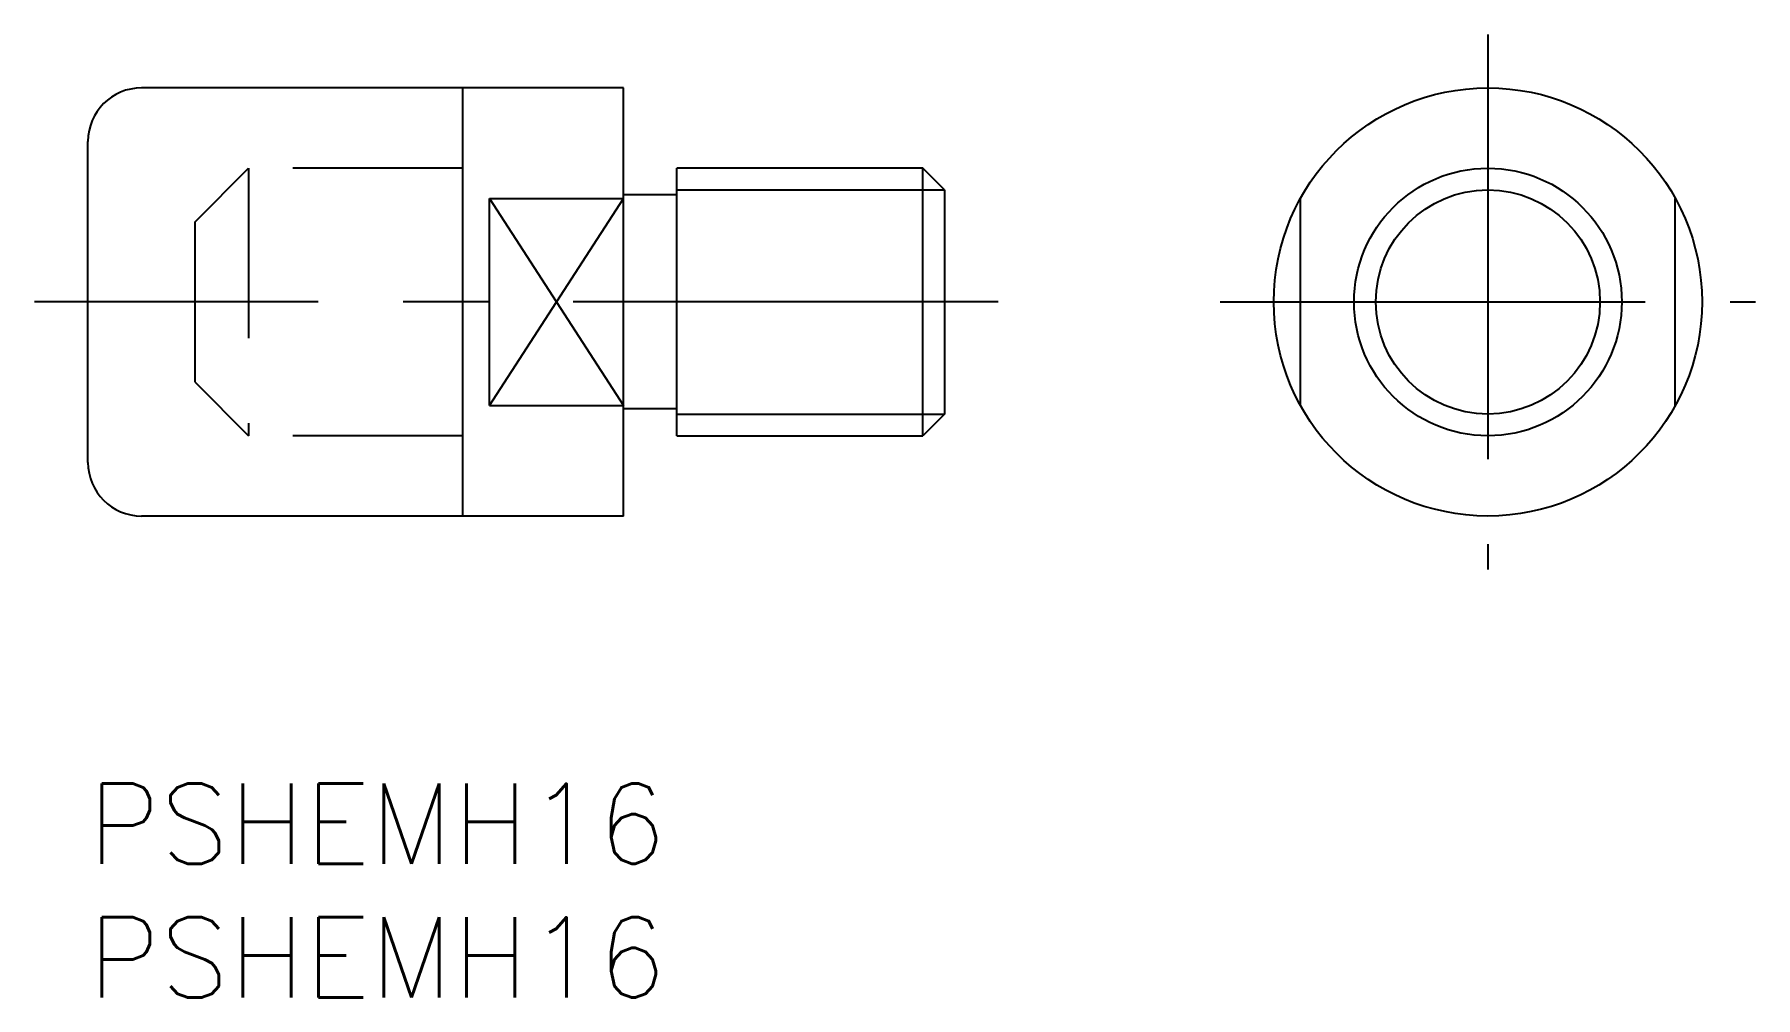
# Model space of a CAD drawing. Extents: x -2 to 62.3, y -8 to 28.
import ezdxf

# ---------------------------------------------------------------- set-up
doc = ezdxf.new("R2010")
doc.units = 0
doc.header["$LTSCALE"] = 0.5
doc.linetypes.add('CENTER', pattern=[50.8, 31.75, -6.35, 6.35, -6.35])
doc.linetypes.add('DASHED', pattern=[19.05, 12.7, -6.35])
for name, color, linetype in [('MSM_CENTER', 1, 'CENTER'), ('MSM_CONTINUOUS', 7, 'CONTINUOUS'), ('MSM_DASHED', 4, 'DASHED'), ('MSM_NARROW', 5, 'CONTINUOUS'), ('MSM_PART_NUMBER', 7, 'CONTINUOUS')]:
    doc.layers.add(name, color=color, linetype=linetype)
doc.styles.get("Standard").update_dxf_attribs({"font": 'txt.shx', "height": 3, "bigfont": 'bigfont.shx'})

# ---------------------------------------------------------------- blocks, each defined once
blk = doc.blocks.new('*U3')
at = {"layer": 'MSM_PART_NUMBER'}
blk.add_text('PSHEMH16', height=3, dxfattribs=at).set_placement((0, -3))
blk = doc.blocks.new('*U4')
at = {"layer": 'MSM_PART_NUMBER'}
blk.add_text('PSHEMH16', height=3, dxfattribs=at).set_placement((0, -8))

msp = doc.modelspace()

# ---------------------------------------------------------------- linework, layer by layer
at = {"layer": 'MSM_CENTER'}
for p, q in [((52.295, 28), (52.295, 8)), ((34, 18), (-2, 18)), ((42.295, 18), (62.295, 18))]:
    msp.add_line(p, q, dxfattribs=at)
at = {"layer": 'MSM_CONTINUOUS'}
for p, q in [((20, 26), (2, 26)), ((14, 10), (14, 26)), ((20, 10), (20, 26)), ((0, 12), (0, 24)), ((22, 13), (22, 23)), ((31.188, 23), (22, 23)), ((32, 22.188), (31.188, 23)), ((31.188, 13), (31.188, 23)), ((15, 14.127), (15, 21.873)), ((15, 21.873), (20, 21.873)), ((22, 22), (20, 22)), ((32, 22.188), (32, 13.812)), ((45.295, 14.127), (45.295, 21.873)), ((59.295, 14.127), (59.295, 21.873)), ((15, 14.127), (20, 14.127)), ((22, 14), (20, 14)), ((32, 13.812), (31.188, 13)), ((22, 13), (31.188, 13)), ((20, 10), (2, 10))]:
    msp.add_line(p, q, dxfattribs=at)
for radius in [8, 5]:
    msp.add_circle((52.295, 18), radius, dxfattribs=at)
for centre, start, end in [((2, 24), 90, 180), ((2, 12), 180, 270)]:
    msp.add_arc(centre, 2, start, end, dxfattribs=at)
at = {"layer": 'MSM_DASHED'}
for p, q in [((4, 21), (6, 23)), ((6, 23), (6, 13)), ((14, 23), (6, 23)), ((4, 15), (4, 21)), ((4, 15), (6, 13)), ((14, 13), (6, 13))]:
    msp.add_line(p, q, dxfattribs=at)
at = {"layer": 'MSM_NARROW'}
for p, q in [((15, 21.873), (20, 14.127)), ((15, 14.127), (20, 21.873)), ((22, 22.188), (32, 22.188)), ((22, 13.812), (32, 13.812))]:
    msp.add_line(p, q, dxfattribs=at)
msp.add_circle((52.295, 18), 4.188, dxfattribs=at)

# ---------------------------------------------------------------- block references
at = {"layer": 'MSM_CONTINUOUS'}
for name in ['*U3', '*U4']:
    msp.add_blockref(name, (0, 0), dxfattribs=at)

doc.saveas('drawing.dxf')
